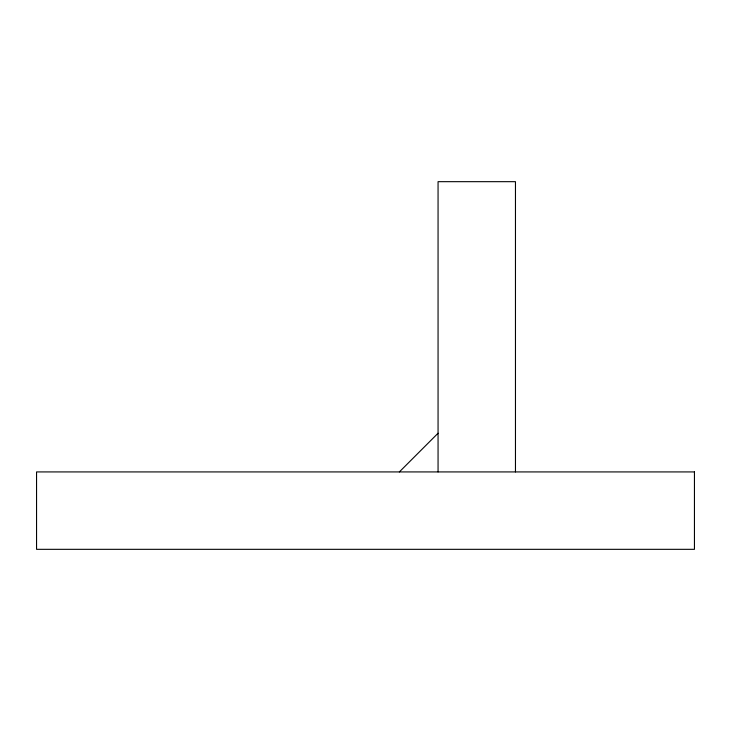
<?xml version="1.0" encoding="UTF-8"?>
<svg xmlns="http://www.w3.org/2000/svg" width="731" height="731" viewBox="0 0 731 731"><rect width="100%" height="100%" fill="white"/><g stroke="black" fill="none" stroke-linecap="round" stroke-linejoin="round"><path stroke-width="1.1" d="M399.364 471.924L438.061 433.227M515.465 471.924L515.465 181.672L438.061 181.672L438.061 471.924M694.45 471.924L36.55 471.924L36.55 549.328L694.45 549.328L694.45 471.924"/></g></svg>
